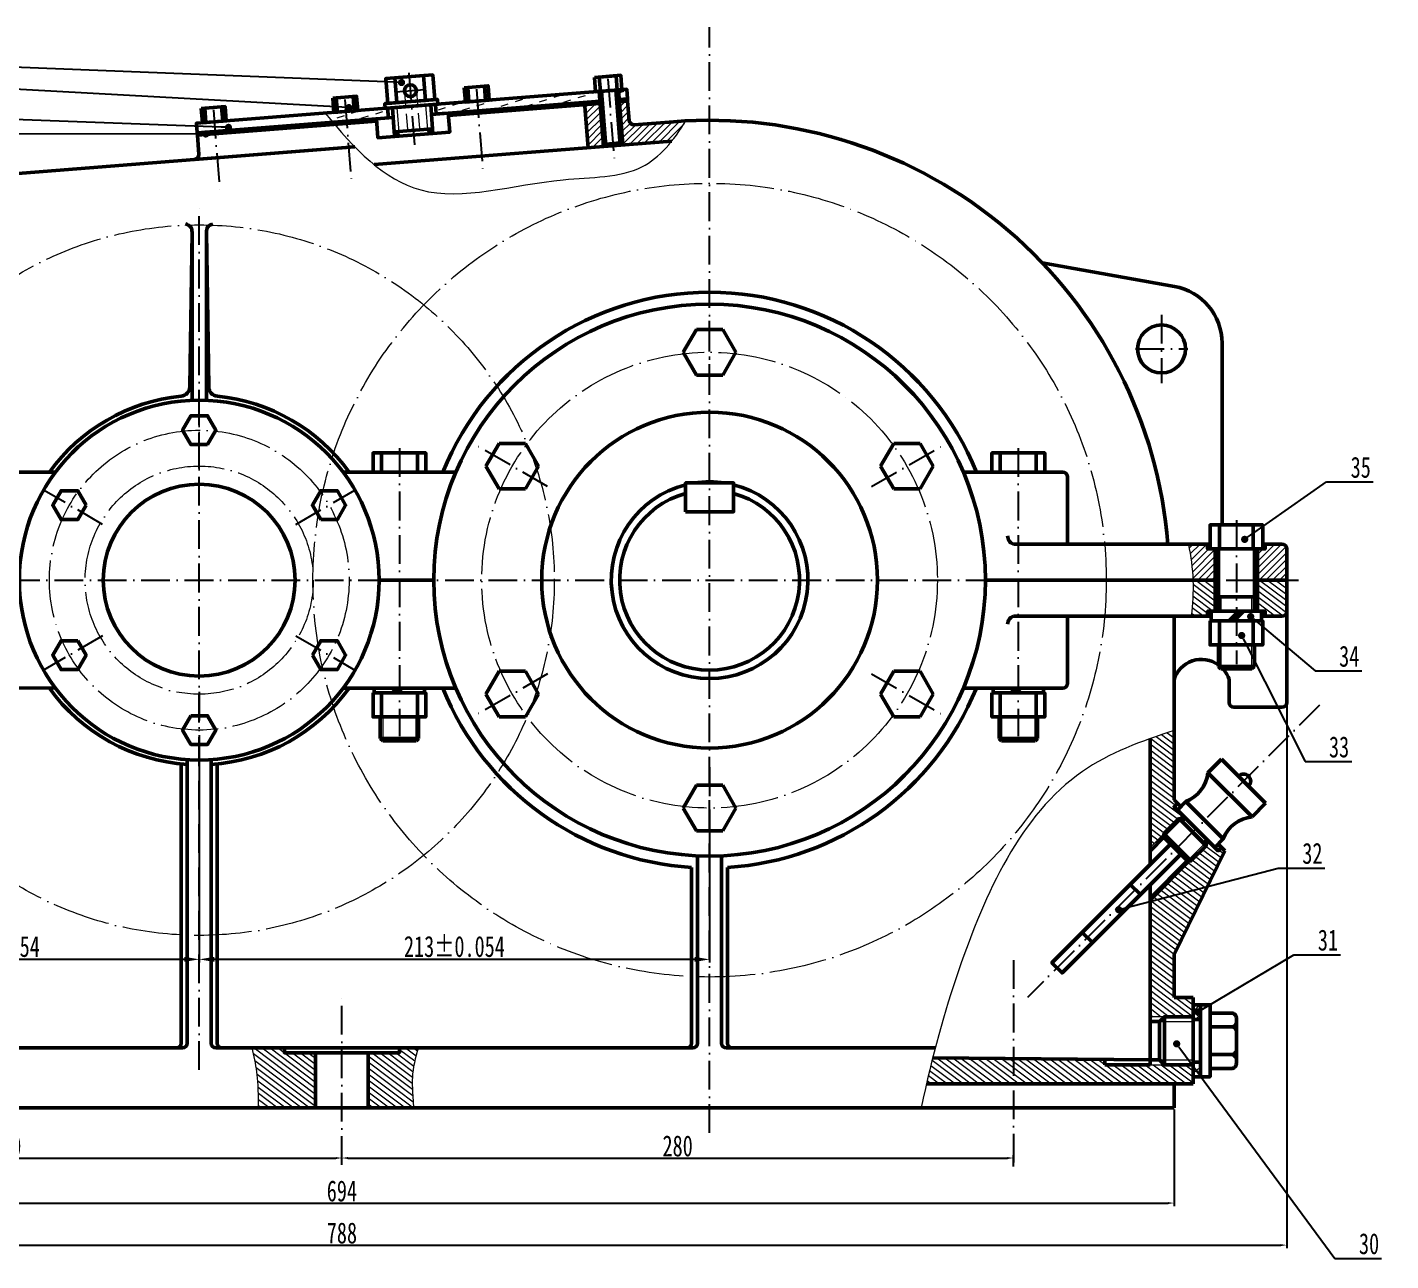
# Model space of a CAD drawing. Header units: millimetres. Extents: x -421 to 1277, y -203 to 960.
# Drawn here: x -72 to 497, y 446 to 960 of the extents above; entities that cross this region are included whole.
import ezdxf
from ezdxf import colors
from ezdxf.entities.mleader import LeaderData, LeaderLine
from ezdxf.math import Vec2, Vec3

# ---------------------------------------------------------------- set-up
doc = ezdxf.new("R2010")
doc.units = ezdxf.units.MM
for name, pattern in [('ACAD_ISO04W100', [30, 24, -3, 0, -3]), ('ACAD_ISO10W100', [18, 12, -3, 0, -3]), ('DASHED2', [9.525, 6.35, -3.175])]:
    doc.linetypes.add(name, pattern=pattern)
doc.layers.add('center line', color=7, linetype='ACAD_ISO10W100')
for name, color, linetype, lineweight in [('div line', 7, 'ACAD_ISO04W100', 18), ('label', 7, 'Continuous', 18), ('normal', 7, 'Continuous', 18), ('outline', 7, 'Continuous', 50)]:
    doc.layers.add(name, color=color, linetype=linetype, lineweight=lineweight)
doc.layers.add('show hint', color=7, linetype='DASHED2', lineweight=18, plot=False)
doc.styles.get("Standard").update_dxf_attribs({"font": '', "width": 0.707})
doc.styles.get('Standard').set_extended_font_data('SimSun')
doc.dimstyles.new('ISO-25', dxfattribs={"dimtxt": 2.5, "dimasz": 2.5, "dimexe": 1.25, "dimexo": 0.625, "dimtad": 1, "dimtxsty": 'Standard', "dimcen": 2.5, "dimadec": 0, "dimazin": 0, "dimtfac": 1, "dimtmove": 0, "dimatfit": 3, "dimfxl": 1, "dimarcsym": 0})

# ---------------------------------------------------------------- blocks, each defined once
blk = doc.blocks.new('*U1')
at = {"layer": 'center line'}
blk.add_line((4.59, 5.38), (7.34, -29.51), dxfattribs=at)
blk = doc.blocks.new('*U2')
at = {"layer": 'center line', "color": 0, "linetype": 'ByBlock', "lineweight": -2, "transparency": 16777216}
for p in [(-54.83, -4.33), (0, 0), (-109.66, -8.65), (-164.49, -12.98)]:
    blk.add_blockref('*U1', p, dxfattribs=at)
blk = doc.blocks.new('_Dot')
at = {"color": 0, "linetype": 'ByBlock', "lineweight": -2}
blk.add_line((-0.5, 0), (-1, 0), dxfattribs=at)
at = {"color": 0, "linetype": 'ByBlock', "const_width": 0.5}
blk.add_lwpolyline([(-0.25, 0, 1), (0.25, 0, 1)], format="xyb", close=True, dxfattribs=at)
blk = doc.blocks.new('*D29')
at = {"layer": 'Defpoints', "color": 0, "transparency": 16777216}
for p in [(59.5, 489.12), (-220.5, 485), (59.5, 486.26)]:
    blk.add_point(p, dxfattribs=at)
at = {"layer": 'label', "color": 0, "lineweight": -2, "transparency": 16777216}
for p, q in [((-220.5, 485.62), (-220.5, 490.37)), ((-218, 489.12), (57, 489.12)), ((59.5, 486.89), (59.5, 490.37))]:
    blk.add_line(p, q, dxfattribs=at)
at = {"layer": 'label', "color": 0, "transparency": 16777216}
for points in [[(-218, 489.54), (-218, 488.7), (-220.5, 489.12)], [(57, 489.54), (57, 488.7), (59.5, 489.12)]]:
    blk.add_solid(points, dxfattribs=at)
at = {"layer": 'label', "color": 0, "transparency": 16777216, "insert": (-80.5, 494.12), "char_height": 8.75, "attachment_point": 5}
blk.add_mtext('280', dxfattribs=at)
blk = doc.blocks.new('*D30')
at = {"layer": 'Defpoints', "color": 0, "transparency": 16777216}
for p in [(339.5, 489.12), (59.5, 486.26), (339.5, 485)]:
    blk.add_point(p, dxfattribs=at)
at = {"layer": 'label', "color": 0, "lineweight": -2, "transparency": 16777216}
for p, q in [((59.5, 486.89), (59.5, 490.37)), ((62, 489.12), (337, 489.12)), ((339.5, 485.62), (339.5, 490.37))]:
    blk.add_line(p, q, dxfattribs=at)
at = {"layer": 'label', "color": 0, "transparency": 16777216}
for points in [[(62, 489.54), (62, 488.7), (59.5, 489.12)], [(337, 489.54), (337, 488.7), (339.5, 489.12)]]:
    blk.add_solid(points, dxfattribs=at)
at = {"layer": 'label', "color": 0, "transparency": 16777216, "insert": (199.5, 494.12), "char_height": 8.75, "attachment_point": 5}
blk.add_mtext('280', dxfattribs=at)
blk = doc.blocks.new('*D31')
at = {"layer": 'Defpoints', "color": 0, "transparency": 16777216}
for p in [(-287.5, 510), (406.5, 510), (406.5, 470.35)]:
    blk.add_point(p, dxfattribs=at)
at = {"layer": 'label', "color": 0, "lineweight": -2, "transparency": 16777216}
for p, q in [((-287.5, 509.38), (-287.5, 469.1)), ((406.5, 509.38), (406.5, 469.1)), ((-285, 470.35), (404, 470.35))]:
    blk.add_line(p, q, dxfattribs=at)
at = {"layer": 'label', "color": 0, "transparency": 16777216}
for points in [[(-285, 470.77), (-285, 469.94), (-287.5, 470.35)], [(404, 470.77), (404, 469.94), (406.5, 470.35)]]:
    blk.add_solid(points, dxfattribs=at)
at = {"layer": 'label', "color": 0, "transparency": 16777216, "insert": (59.5, 475.35), "char_height": 8.75, "attachment_point": 5}
blk.add_mtext('694', dxfattribs=at)
blk = doc.blocks.new('*D32')
at = {"layer": 'Defpoints', "color": 0, "transparency": 16777216}
for p in [(-334.5, 679), (453.5, 679), (453.5, 452.82)]:
    blk.add_point(p, dxfattribs=at)
at = {"layer": 'label', "color": 0, "lineweight": -2, "transparency": 16777216}
for p, q in [((-334.5, 678.38), (-334.5, 451.57)), ((453.5, 678.38), (453.5, 451.57)), ((-332, 452.82), (451, 452.82))]:
    blk.add_line(p, q, dxfattribs=at)
at = {"layer": 'label', "color": 0, "transparency": 16777216}
for points in [[(-332, 453.24), (-332, 452.4), (-334.5, 452.82)], [(451, 453.24), (451, 452.4), (453.5, 452.82)]]:
    blk.add_solid(points, dxfattribs=at)
at = {"layer": 'label', "color": 0, "transparency": 16777216, "insert": (59.5, 457.82), "char_height": 8.75, "attachment_point": 5}
blk.add_mtext('788', dxfattribs=at)
blk = doc.blocks.new('*U37')
at = {"layer": 'center line'}
blk.add_line((0, 14.25), (0, -14.25), dxfattribs=at)
blk.add_line((0, 14.25), (0, -14.25), dxfattribs=at)
blk.add_line((0, 14.25), (0, -14.25), dxfattribs=at)
blk.add_line((0, 14.25), (0, -14.25), dxfattribs=at)
blk.add_line((0, 14.25), (0, -14.25), dxfattribs=at)
blk.add_line((0, 14.25), (0, -14.25), dxfattribs=at)
at = {"layer": 'outline'}
for p, q in [((-6.93, -1.75), (-3.46, -7.75)), ((3.46, -7.75), (6.93, -1.75)), ((3.46, -7.75), (6.93, -1.75)), ((-3.46, -7.75), (3.46, -7.75)), ((-3.46, -7.75), (3.46, -7.75))]:
    blk.add_line(p, q, dxfattribs=at)
blk.add_lwpolyline([(-3.46, 4.25), (-6.93, -1.75), (-3.46, -7.75), (3.46, -7.75), (6.93, -1.75), (3.46, 4.25)], close=True, dxfattribs=at)
blk.add_lwpolyline([(-3.46, 4.25), (-6.93, -1.75), (-3.46, -7.75), (3.46, -7.75), (6.93, -1.75), (3.46, 4.25)], close=True, dxfattribs=at)
blk.add_lwpolyline([(-3.46, 4.25), (-6.93, -1.75), (-3.46, -7.75), (3.46, -7.75), (6.93, -1.75), (3.46, 4.25)], close=True, dxfattribs=at)
blk.add_lwpolyline([(-3.46, 4.25), (-6.93, -1.75), (-3.46, -7.75), (3.46, -7.75), (6.93, -1.75), (3.46, 4.25)], close=True, dxfattribs=at)
blk.add_lwpolyline([(-3.46, 4.25), (-6.93, -1.75), (-3.46, -7.75), (3.46, -7.75), (6.93, -1.75), (3.46, 4.25)], close=True, dxfattribs=at)
blk.add_lwpolyline([(-3.46, 4.25), (-6.93, -1.75), (-3.46, -7.75), (3.46, -7.75), (6.93, -1.75), (3.46, 4.25)], close=True, dxfattribs=at)
blk = doc.blocks.new('*U38')
at = {"layer": 'outline', "color": 0, "linetype": 'ByBlock', "lineweight": -2, "transparency": 16777216}
for p, rotation in [((0, 790.75), 180), ((-52.61, 760.37), 240), ((52.61, 760.37), 120), ((-52.61, 699.62), 299.9999999999999), ((52.61, 699.62), 59.99999999999999)]:
    blk.add_blockref('*U37', p, dxfattribs=dict(at, rotation=rotation))
blk.add_blockref('*U37', (0, 669.25), dxfattribs=at)
blk = doc.blocks.new('*D40')
at = {"layer": 'Defpoints', "color": 0, "transparency": 16777216}
for p in [(-175, 662.5), (0, 655), (0, 571.94)]:
    blk.add_point(p, dxfattribs=at)
at = {"layer": 'label', "color": 0, "lineweight": -2, "transparency": 16777216}
for p, q in [((-175, 661.88), (-175, 570.69)), ((0, 654.37), (0, 570.69)), ((-168.75, 571.94), (-6.25, 571.94))]:
    blk.add_line(p, q, dxfattribs=at)
at = {"layer": 'label', "color": 0, "transparency": 16777216}
for points in [[(-168.75, 572.99), (-168.75, 570.9), (-175, 571.94)], [(-6.25, 572.99), (-6.25, 570.9), (0, 571.94)]]:
    blk.add_solid(points, dxfattribs=at)
at = {"layer": 'label', "color": 0, "transparency": 16777216, "insert": (-87.5, 577.26), "char_height": 8.75, "attachment_point": 5}
blk.add_mtext('175±0.054', dxfattribs=at)
blk = doc.blocks.new('*D41')
at = {"layer": 'Defpoints', "color": 0, "transparency": 16777216}
for p in [(0, 635), (212.82, 635), (0, 571.92)]:
    blk.add_point(p, dxfattribs=at)
at = {"layer": 'label', "color": 0, "lineweight": -2, "transparency": 16777216}
for p, q in [((0, 634.38), (0, 570.67)), ((212.82, 634.38), (212.82, 570.67)), ((206.57, 571.92), (6.25, 571.92))]:
    blk.add_line(p, q, dxfattribs=at)
at = {"layer": 'label', "color": 0, "transparency": 16777216}
for points in [[(6.25, 572.97), (6.25, 570.88), (0, 571.92)], [(206.57, 572.97), (206.57, 570.88), (212.82, 571.92)]]:
    blk.add_solid(points, dxfattribs=at)
at = {"layer": 'label', "color": 0, "transparency": 16777216, "insert": (106.41, 577.24), "char_height": 8.75, "attachment_point": 5}
blk.add_mtext('213±0.054', dxfattribs=at)

msp = doc.modelspace()

# ---------------------------------------------------------------- hatches: boundary and pattern name
at = {"layer": 'label', "transparency": 33554687}
h = msp.add_hatch(dxfattribs=at)
h.set_pattern_fill('ANSI31', color=256, scale=0.63, angle=98)
h.set_pattern_definition([(143, (212.8208, 730), (-1.2037805, -1.597471), [])])
edge = h.paths.add_edge_path()
edge.add_spline(control_points=[(-299.563, 715), (-299.013, 717.887), (-298.286, 723.048), (-300.707, 727.866), (-301.584, 730)], knot_values=[1.5017354, 1.5017354, 1.5017354, 1.5017354, 10.0663169, 16.8956724, 16.8956724, 16.8956724, 16.8956724], degree=3, periodic=0)
edge.add_line((-301.584, 730), (-316.5, 730))
edge.add_line((-316.5, 730), (-334.5, 730))
edge.add_line((-334.5, 730), (-334.5, 717))
edge.add_arc((-332.5, 717), 2, 180, 270)
edge.add_line((-332.5, 715), (-316.2, 715))
edge.add_line((-316.2, 715), (-299.563, 715))
edge = h.paths.add_edge_path()
edge.add_line((-288.65, 730), (-293.054, 730))
edge.add_spline(control_points=[(-293.054, 730), (-293.357, 727.262), (-294.289, 722.754), (-294.904, 719.038), (-291.954, 715)], knot_values=[21.2854851, 21.2854851, 21.2854851, 21.2854851, 30.2868373, 36.71894, 36.71894, 36.71894, 36.71894], degree=3, periodic=0)
edge.add_line((-291.954, 715), (-288.35, 715))
edge.add_line((-288.35, 715), (-288.65, 730))
edge = h.paths.add_edge_path()
edge.add_spline(control_points=[(-268.499, 715), (-269.009, 717.182), (-269.389, 722.253), (-266.873, 727.158), (-265.471, 730)], knot_values=[37.283259, 37.283259, 37.283259, 37.283259, 44.1561917, 53.3995845, 53.3995845, 53.3995845, 53.3995845], degree=3, periodic=0)
edge.add_line((-265.471, 730), (-282.65, 730))
edge.add_line((-282.65, 730), (-282.95, 715))
edge.add_line((-282.95, 715), (-268.499, 715))
edge = h.paths.add_edge_path()
edge.add_spline(control_points=[(-255.532, 707.407), (-256.217, 707.724), (-259.226, 709.05), (-262.314, 710.118), (-268.499, 710.885)], knot_values=[38.0831398, 38.0831398, 38.0831398, 38.0831398, 40.3283498, 47.8835478, 47.8835478, 47.8835478, 47.8835478], degree=3, periodic=0)
edge.add_line((-268.499, 710.885), (-268.499, 687))
edge.add_arc((-266.499, 687), 2, 180, 270)
edge.add_line((-266.499, 685), (-261.732, 685))
edge.add_line((-261.732, 685), (-261.732, 687))
edge.add_line((-261.732, 687), (-255.532, 687))
edge.add_line((-255.532, 687), (-255.532, 707.407))
edge = h.paths.add_edge_path()
edge.add_spline(control_points=[(-228.829, 685), (-231.264, 688.715), (-234.503, 692.332), (-238.024, 695.57)], knot_values=[4.5652337, 4.5652337, 4.5652337, 4.5652337, 17.7656214, 17.7656214, 17.7656214, 17.7656214], degree=3, periodic=0)
edge.add_line((-238.024, 695.57), (-238.024, 687))
edge.add_line((-238.024, 687), (-236.232, 687))
edge.add_line((-236.232, 687), (-231.732, 687))
edge.add_line((-231.732, 687), (-231.732, 685))
edge.add_line((-231.732, 685), (-228.829, 685))
edge = h.paths.add_edge_path()
edge.add_line((48.5, 533), (35.5, 533))
edge.add_line((35.5, 533), (35.5, 535))
edge.add_line((35.5, 535), (22.071, 535))
edge.add_spline(control_points=[(22.071, 535), (22.875, 531.688), (24.243, 525.076), (24.703, 518.357), (24.785, 510)], knot_values=[18.7974627, 18.7974627, 18.7974627, 18.7974627, 29.0107844, 39.1010615, 39.1010615, 39.1010615, 39.1010615], degree=3, periodic=0)
edge.add_line((24.785, 510), (48.5, 510))
edge.add_line((48.5, 510), (48.5, 533))
edge = h.paths.add_edge_path()
edge.add_spline(control_points=[(89.3, 510), (88.934, 517.572), (88.483, 524.311), (90.036, 530.924), (91.415, 535)], knot_values=[15.0266116, 15.0266116, 15.0266116, 15.0266116, 22.8958076, 35.7489865, 35.7489865, 35.7489865, 35.7489865], degree=3, periodic=0)
edge.add_line((91.415, 535), (83.5, 535))
edge.add_line((83.5, 535), (83.5, 533))
edge.add_line((83.5, 533), (70.5, 533))
edge.add_line((70.5, 533), (70.5, 510))
edge.add_line((70.5, 510), (89.3, 510))
h.paths.add_polyline_path([(414.042, 528), (402.501, 528), (396.501, 528), (377.674, 528), (377.696, 530.188), (339.5, 530.57), (339.5, 520.021), (414.501, 520.021), (414.501, 527.379)])
edge = h.paths.add_edge_path()
edge.add_line((339.5, 530.57), (305.841, 530.907))
edge.add_spline(control_points=[(305.841, 530.907), (304.956, 527.389), (304.091, 523.771), (303.238, 520.021)], knot_values=[186.0219552, 186.0219552, 186.0219552, 186.0219552, 195.7956964, 195.7956964, 195.7956964, 195.7956964], degree=3, periodic=0)
edge.add_line((303.238, 520.021), (339.5, 520.021))
edge.add_line((339.5, 520.021), (339.5, 530.57))
h.paths.add_polyline_path([(414.501, 556.021), (406.501, 556.021), (406.501, 574.004), (420.394, 602.278), (396.737, 596.098), (396.501, 595.861), (396.501, 548), (414.501, 548)])
h.paths.add_polyline_path([(427.714, 617.175), (426.3, 618.589), (424.885, 617.175), (421.35, 620.71), (396.737, 596.098), (420.394, 602.278)])
edge = h.paths.add_edge_path()
edge.add_spline(control_points=[(406.501, 667.286), (403.135, 666.206), (399.793, 665.093), (396.501, 663.914)], knot_values=[10.1543824, 10.1543824, 10.1543824, 10.1543824, 20.4906689, 20.4906689, 20.4906689, 20.4906689], degree=3, periodic=0)
edge.add_line((396.501, 663.914), (396.501, 618.489))
edge.add_line((396.501, 618.489), (410.036, 632.024))
edge.add_line((410.036, 632.024), (407.915, 634.145))
edge.add_line((407.915, 634.145), (406.501, 635.56))
edge.add_line((406.501, 635.56), (407.915, 636.974))
edge.add_line((407.915, 636.974), (406.501, 638.388))
edge.add_line((406.501, 638.388), (406.501, 667.286))
h.paths.add_polyline_path([(453.501, 730), (441.301, 730), (441.301, 717), (443.001, 717), (444.501, 717), (444.501, 715), (451.501, 715, 0.4142136), (453.501, 717)])
edge = h.paths.add_edge_path()
edge.add_line((423.701, 730), (414.4, 730))
edge.add_spline(control_points=[(414.4, 730), (414.402, 729.952), (414.593, 724.968), (414.245, 719.964), (413.693, 715)], knot_values=[24.341988, 24.341988, 24.341988, 24.341988, 24.4864048, 39.4088458, 39.4088458, 39.4088458, 39.4088458], degree=3, periodic=0)
edge.add_line((413.693, 715), (420.501, 715))
edge.add_line((420.501, 715), (420.501, 717))
edge.add_line((420.501, 717), (423.701, 717))
edge.add_line((423.701, 717), (423.701, 730))
at = {"layer": 'normal', "transparency": 33554687}
h = msp.add_hatch(dxfattribs=at)
h.set_pattern_fill('DASH', color=256, angle=283)
h.set_pattern_definition([(17.5116, (11.2814, 921.42), (2.072504, 3.98321), [3.175, -3.175])])
edge = h.paths.add_edge_path()
edge.add_line((56.142, 924.96), (52.57, 924.678))
edge.add_spline(control_points=[(52.57, 924.678), (53.595, 923.407), (54.623, 922.149), (55.656, 920.909)], knot_values=[13.3621702, 13.3621702, 13.3621702, 13.3621702, 17.8236555, 17.8236555, 17.8236555, 17.8236555], degree=3, periodic=0)
edge.add_line((55.656, 920.909), (61.441, 921.365))
edge.add_line((61.441, 921.365), (61.126, 925.353))
edge.add_line((61.126, 925.353), (56.142, 924.96))
h.paths.add_polyline_path([(115.956, 929.679), (116.271, 925.692), (167.611, 929.743), (167.296, 933.73)])
h.paths.add_polyline_path([(174.275, 934.281), (174.589, 930.293), (178.577, 930.608), (178.262, 934.596)])
h.paths.add_polyline_path([(78.887, 922.742), (78.572, 926.729), (61.126, 925.353), (61.441, 921.365)])
h.paths.add_polyline_path([(96.516, 928.145), (96.831, 924.158), (116.271, 925.692), (115.956, 929.679)])
h = msp.add_hatch(dxfattribs=at)
h.set_pattern_fill('ANSI37', color=256, angle=88)
h.set_pattern_definition([(133, (172.9598, -0.5), (-2.322048, -2.165345), []), (223, (172.9598, -0.5), (2.165345, -2.322048), [])])
h.paths.add_polyline_path([(417.501, 529.1), (414.501, 529.1), (414.501, 523), (417.501, 523)])
h.paths.add_polyline_path([(417.501, 553), (414.501, 553), (414.501, 546.9), (417.501, 546.9)])

# ---------------------------------------------------------------- linework, layer by layer
at = {"layer": 'center line'}
for p, q in [((212.821, 499.555), (212.821, 960.445)), ((87.439, 941.482), (89.957, 909.572)), ((81.926, 933.514), (94.134, 934.478)), ((0, 525.812), (0, 887.172)), ((212.821, 808), (212.821, 842)), ((401.292, 840.638), (401.292, 812.066)), ((390.391, 826.352), (412.194, 826.352)), ((83.495, 785), (83.495, 665)), ((145.271, 769), (115.826, 786)), ((280.371, 769), (309.816, 786)), ((341.562, 785), (341.562, 665)), ((432.501, 755), (432.501, 695)), ((-350, 730), (460.26, 730)), ((145.271, 691), (115.826, 674)), ((280.371, 691), (309.816, 674)), ((467.211, 677.886), (345.356, 556.031)), ((212.821, 652), (212.821, 618)), ((339.5, 571.61), (339.5, 485)), ((59.5, 486.261), (59.5, 556.19))]:
    msp.add_line(p, q, dxfattribs=at)
at = {"layer": 'div line'}
for centre, radius in [((212.821, 730), 165.425), ((0, 730), 148.075), ((212.821, 730), 95), ((0, 730), 62.5), ((0, 730), 47.565)]:
    msp.add_circle(centre, radius, dxfattribs=at)
at = {"layer": 'normal'}
for p, q in [((83.504, 915.081), (82.56, 927.044)), ((95.467, 916.025), (94.523, 927.988)), ((396.501, 617.074), (410.743, 631.317)), ((408.622, 630.61), (410.036, 632.024)), ((402.258, 624.246), (396.501, 618.489)), ((396.501, 597.276), (420.643, 621.418)), ((419.936, 619.296), (421.35, 620.71)), ((413.572, 612.932), (396.501, 595.861)), ((414.501, 548), (396.501, 548)), ((400.501, 546), (414.501, 546)), ((400.501, 530), (414.501, 530)), ((396.501, 528), (414.501, 528))]:
    msp.add_line(p, q, dxfattribs=at)
at = {"layer": 'normal', "transparency": 33554687}
for p, q in [((160.812, 926.924), (162.201, 928.313)), ((161.019, 924.302), (165.272, 928.555)), ((161.226, 921.68), (167.269, 927.723)), ((175.327, 927.296), (177.556, 929.524)), ((175.534, 924.674), (178.788, 927.928)), ((161.432, 919.058), (167.476, 925.101)), ((161.639, 916.436), (167.683, 922.479)), ((175.741, 922.052), (178.995, 925.306)), ((175.948, 919.43), (179.202, 922.684)), ((191.736, 912.587), (200.427, 921.279)), ((161.846, 913.814), (167.89, 919.858)), ((162.053, 911.192), (168.096, 917.236)), ((176.155, 916.808), (179.797, 920.45)), ((176.362, 914.186), (182.021, 919.846)), ((176.569, 911.564), (185.093, 920.088)), ((179.451, 911.618), (188.164, 920.33)), ((182.522, 911.86), (191.235, 920.573)), ((185.594, 912.103), (194.306, 920.815)), ((188.665, 912.345), (197.377, 921.057)), ((194.807, 912.83), (202.203, 920.226)), ((164.096, 910.406), (168.303, 914.614)), ((167.167, 910.649), (168.51, 911.992)), ((412.833, 743.313), (414.52, 745)), ((413.245, 740.896), (417.349, 745)), ((413.616, 738.438), (420.178, 745)), ((441.301, 737.835), (448.466, 745)), ((441.301, 735.006), (451.294, 745)), ((444.501, 743.864), (445.637, 745)), ((413.935, 735.929), (421.007, 743)), ((414.191, 733.356), (423.701, 742.865)), ((414.369, 730.705), (423.701, 740.037)), ((441.301, 732.178), (453.192, 744.068)), ((441.301, 740.664), (443.637, 743)), ((441.952, 730), (453.501, 741.549)), ((416.493, 730), (423.701, 737.208)), ((419.322, 730), (423.701, 734.379)), ((444.781, 730), (453.501, 738.72)), ((447.61, 730), (453.501, 735.891)), ((422.151, 730), (423.701, 731.55)), ((450.438, 730), (453.501, 733.062)), ((453.267, 730), (453.501, 730.234))]:
    msp.add_line(p, q, dxfattribs=at)
at = {"layer": 'normal'}
msp.add_lwpolyline([(168.293, 933.809), (173.278, 934.203), (175.087, 911.274), (170.103, 910.88)], close=True, dxfattribs=at)
for points in [[(439.001, 717), (439.001, 723), (426.001, 723), (426.001, 717)], [(426.001, 703), (426.001, 693), (439.001, 693), (439.001, 703)], [(76.495, 673), (76.495, 663), (90.495, 663), (90.495, 673)], [(334.562, 673), (334.562, 663), (348.562, 663), (348.562, 673)]]:
    msp.add_lwpolyline(points, dxfattribs=at)
for points, knots in [([(52.57, 924.678), (64.562, 909.796), (91.411, 881.842), (142.315, 898.766), (185.157, 897.303), (197.807, 913.246), (202.97, 921.427)], [13.3621702, 13.3621702, 13.3621702, 13.3621702, 65.5978376, 125.1753238, 158.4317707, 185.6931017, 185.6931017, 185.6931017, 185.6931017]), ([(412.523, 745), (413.474, 739.964), (414.942, 730.004), (414.245, 719.964), (413.693, 715)], [9.179847, 9.179847, 9.179847, 9.179847, 24.4864048, 39.4088458, 39.4088458, 39.4088458, 39.4088458]), ([(406.501, 667.286), (392.785, 662.886), (348.692, 646.499), (319.428, 580.812), (305.707, 532.317), (301.058, 510)], [10.1543824, 10.1543824, 10.1543824, 10.1543824, 52.2694823, 149.6942313, 204.2298231, 204.2298231, 204.2298231, 204.2298231]), ([(24.785, 510), (24.703, 518.357), (24.243, 525.076), (22.875, 531.688), (22.071, 535)], [18.7974627, 18.7974627, 18.7974627, 18.7974627, 28.8877398, 39.1010615, 39.1010615, 39.1010615, 39.1010615]), ([(91.415, 535), (90.036, 530.924), (88.483, 524.311), (88.934, 517.572), (89.3, 510)], [15.0266116, 15.0266116, 15.0266116, 15.0266116, 27.8797905, 35.7489865, 35.7489865, 35.7489865, 35.7489865])]:
    msp.add_open_spline(points, degree=3, knots=knots, dxfattribs=at)
at = {"layer": 'outline'}
for p, q in [((168.607, 910.762), (166.798, 933.691)), ((167.795, 933.77), (169.604, 910.841)), ((175.585, 911.313), (173.776, 934.242)), ((174.773, 934.32), (176.582, 911.392)), ((98.51, 928.303), (98.825, 924.315)), ((162.127, 910.251), (160.633, 929.192)), ((78.572, 926.729), (78.887, 922.742)), ((81.353, 916.918), (97.303, 918.176)), ((83.504, 915.081), (81.353, 916.918)), ((81.353, 916.918), (81.51, 914.924)), ((95.467, 916.025), (97.303, 918.176)), ((97.303, 918.176), (97.46, 916.183)), ((-133.018, 894.987), (64.582, 910.579)), ((197.059, 913.007), (72.909, 903.211)), ((169.53, 911.779), (175.511, 912.251)), ((170.103, 910.88), (169.53, 911.779)), ((175.511, 912.251), (175.087, 911.274)), ((-3, 875), (-3.955, 810.549)), ((3.955, 810.549), (3, 875)), ((351.538, 862.282), (406.711, 852.453)), ((207.336, 834.5), (201.851, 825)), ((218.306, 834.5), (207.336, 834.5)), ((223.79, 825), (218.306, 834.5)), ((201.851, 825), (207.336, 815.5)), ((218.306, 815.5), (223.79, 825)), ((426.502, 828.825), (426.502, 752.976)), ((207.336, 815.5), (218.306, 815.5)), ((125.064, 787), (119.579, 777.5)), ((136.033, 787), (125.064, 787)), ((141.518, 777.5), (136.033, 787)), ((289.608, 787), (284.124, 777.5)), ((300.578, 787), (289.608, 787)), ((306.063, 777.5), (300.578, 787)), ((119.579, 777.5), (125.064, 768)), ((136.033, 768), (141.518, 777.5)), ((284.124, 777.5), (289.608, 768)), ((300.578, 768), (306.063, 777.5)), ((360.061, 775), (318.651, 775)), ((125.064, 768), (136.033, 768)), ((289.608, 768), (300.578, 768)), ((362.061, 745), (362.061, 773)), ((97.821, 730), (75, 730)), ((414.4, 730), (327.821, 730)), ((414.4, 730), (424.001, 730)), ((441.001, 730), (453.501, 730)), ((425.001, 723), (440.001, 723)), ((433.501, 717), (429.501, 713)), ((435.501, 717), (431.501, 713)), ((453.501, 717), (453.501, 679)), ((362.061, 687), (362.061, 715)), ((406.501, 638.388), (406.501, 715)), ((426.001, 693), (425.001, 694)), ((425.001, 694), (440.001, 694)), ((439.001, 693), (440.001, 694)), ((125.064, 692), (119.579, 682.5)), ((136.033, 692), (125.064, 692)), ((141.518, 682.5), (136.033, 692)), ((289.608, 692), (284.124, 682.5)), ((300.578, 692), (289.608, 692)), ((306.063, 682.5), (300.578, 692)), ((429.501, 679), (429.501, 688.428)), ((82.495, 685), (80.495, 683)), ((84.495, 685), (82.495, 683)), ((119.579, 682.5), (125.064, 673)), ((136.033, 673), (141.518, 682.5)), ((284.124, 682.5), (289.608, 673)), ((300.578, 673), (306.063, 682.5)), ((318.651, 685), (360.061, 685)), ((340.562, 685), (338.562, 683)), ((342.562, 685), (340.562, 683)), ((451.501, 677), (431.501, 677)), ((-3.464, 673.5), (-6.928, 667.5)), ((6.928, 667.5), (3.464, 673.5)), ((125.064, 673), (136.033, 673)), ((289.608, 673), (300.578, 673)), ((76.495, 663), (75.495, 664)), ((75.495, 664), (91.495, 664)), ((90.495, 663), (91.495, 664)), ((334.562, 663), (333.562, 664)), ((333.562, 664), (349.562, 664)), ((348.562, 663), (349.562, 664)), ((396.501, 611.418), (396.501, 663.914)), ((426.3, 655.359), (420.643, 649.702)), ((444.684, 636.974), (426.3, 655.359)), ((420.643, 649.702), (439.028, 631.317)), ((207.336, 644.5), (201.851, 635)), ((218.306, 644.5), (207.336, 644.5)), ((223.79, 635), (218.306, 644.5)), ((406.501, 638.388), (409.329, 635.56)), ((439.028, 631.317), (444.684, 636.974)), ((201.851, 635), (207.336, 625.5)), ((218.306, 625.5), (223.79, 635)), ((406.501, 635.56), (406.501, 635.56)), ((410.743, 631.317), (409.329, 629.903)), ((207.336, 625.5), (218.306, 625.5)), ((402.258, 622.832), (396.501, 617.074)), ((402.258, 622.832), (402.258, 624.246)), ((402.258, 622.832), (412.158, 612.932)), ((420.643, 621.418), (419.229, 620.003)), ((424.885, 620.003), (427.714, 617.175)), ((427.714, 617.175), (406.501, 574.004)), ((412.158, 612.932), (396.501, 597.276)), ((412.158, 612.932), (413.572, 612.932)), ((396.501, 528), (396.501, 602.932)), ((406.501, 556.021), (406.501, 574.004)), ((414.501, 556.021), (406.501, 556.021)), ((414.501, 520.021), (414.501, 556.021)), ((417.501, 553), (414.501, 553)), ((400.501, 546), (396.501, 546)), ((400.501, 546), (402.501, 548)), ((400.501, 546), (400.501, 530)), ((-168, 535), (-7, 535)), ((7, 535), (205.821, 535)), ((219.821, 535), (306.89, 535)), ((305.841, 530.907), (396.501, 530)), ((377.674, 528), (377.696, 530.188)), ((396.501, 530), (400.501, 530)), ((400.501, 530), (402.501, 528)), ((396.501, 528), (377.674, 528)), ((303.238, 520.021), (414.501, 520.021)), ((406.501, 510), (406.501, 520.021)), ((417.501, 523), (414.501, 523)), ((-287.5, 510), (406.501, 510))]:
    msp.add_line(p, q, dxfattribs=at)
at = {"layer": 'outline', "extrusion": (0, 0, -1)}
for p, q in [((388.258, 603.175), (392.501, 598.932)), ((368.258, 583.175), (372.501, 578.932))]:
    msp.add_line(p, q, dxfattribs=at)
at = {"layer": 'outline'}
for points in [[(78.614, 928.739), (98.197, 930.284), (97.383, 940.599), (77.8, 939.054)], [(82.402, 929.038), (94.365, 929.982), (93.551, 940.297), (81.589, 939.353)], [(164.831, 939.554), (175.797, 940.42), (176.269, 934.438), (165.303, 933.573)], [(166.824, 939.712), (173.803, 940.262), (174.275, 934.281), (167.296, 933.73)], [(110.5, 935.267), (120.469, 936.054), (120.941, 930.073), (110.971, 929.286)], [(111.995, 935.385), (118.973, 935.936), (119.445, 929.955), (112.467, 929.404)], [(0.84, 926.615), (10.809, 927.401), (11.281, 921.42), (1.312, 920.633)], [(2.336, 926.733), (9.314, 927.283), (9.786, 921.302), (2.808, 920.751)], [(55.67, 930.941), (65.639, 931.728), (66.111, 925.746), (56.142, 924.96)], [(57.165, 931.059), (64.144, 931.61), (64.616, 925.628), (57.637, 925.078)], [(77.575, 926.651), (99.507, 928.381), (99.35, 930.375), (77.418, 928.645)], [(202.821, 758.5), (222.821, 758.5), (222.821, 770.5), (202.821, 770.5)], [(421.501, 743), (443.501, 743), (443.501, 753), (421.501, 753)], [(425.501, 743), (439.501, 743), (439.501, 753), (425.501, 753)], [(422.001, 717), (443.001, 717), (443.001, 713), (422.001, 713)], [(407.915, 634.145), (423.471, 618.589), (427.007, 622.125), (411.45, 637.681)], [(408.622, 630.61), (419.936, 619.296), (413.572, 612.932), (402.258, 624.246)], [(411.097, 630.963), (420.289, 621.771), (418.875, 620.357), (409.683, 629.549)], [(417.501, 523), (421.501, 523), (421.501, 553), (417.501, 553)], [(414.501, 528), (402.501, 528), (402.501, 548), (414.501, 548)], [(414.501, 529.1), (417.501, 529.1), (417.501, 546.9), (414.501, 546.9)], [(35.5, 535), (83.5, 535), (83.5, 533), (35.5, 533)], [(48.5, 533), (70.5, 533), (70.5, 510), (48.5, 510)]]:
    msp.add_lwpolyline(points, close=True, dxfattribs=at)
for points in [[(175.088, 930.333), (178.577, 930.608), (178.262, 934.596), (-1.18, 920.437), (-0.865, 916.449), (80.881, 922.899)], [(80.723, 924.893), (80.566, 926.887), (96.516, 928.145), (96.674, 926.152)], [(81.353, 916.918), (80.566, 926.887), (96.516, 928.145), (97.303, 918.176)], [(167.113, 929.703), (96.831, 924.158)], [(96.831, 924.158), (167.113, 929.703)], [(167.191, 928.706), (103.888, 923.711)], [(103.888, 923.711), (167.191, 928.706)], [(175.166, 929.336), (178.656, 929.611), (178.577, 930.608), (175.088, 930.333)], [(80.881, 922.899), (-0.865, 916.449), (-0.787, 915.452), (73.981, 921.352)], [(73.981, 921.352), (-0.787, 915.452), (-0.157, 907.477)], [(98.825, 924.315), (103.809, 924.708), (104.439, 916.733), (74.532, 914.373), (73.902, 922.349), (80.881, 922.899)], [(97.46, 916.183), (97.46, 916.183), (81.51, 914.924)], [(0, 905.483), (64.888, 910.603)], [(-3, 875), (-3, 804.94)], [(3, 804.94), (3, 875)], [(94.495, 775), (94.495, 783), (72.495, 783), (72.495, 775)], [(90.995, 775), (90.995, 783), (75.995, 783), (75.995, 775)], [(352.562, 775), (352.562, 783), (330.562, 783), (330.562, 775)], [(349.062, 775), (349.062, 783), (334.062, 783), (334.062, 775)], [(-60, 775), (-124.688, 775)], [(106.991, 775), (60, 775)], [(421.501, 745), (339.501, 745)], [(443.501, 745), (444.501, 745), (444.501, 743), (420.501, 743), (420.501, 745)], [(451.501, 745), (443.501, 745)], [(423.701, 717), (423.701, 743)], [(425.001, 717), (425.001, 743), (440.001, 743), (440.001, 717)], [(441.301, 743), (441.301, 717)], [(453.501, 730), (453.501, 743)], [(453.501, 730), (453.501, 730), (453.501, 717)], [(443.001, 715), (444.501, 715), (444.501, 717), (420.501, 717), (420.501, 715)], [(422.001, 715), (339.501, 715)], [(451.501, 715), (443.001, 715)], [(425.001, 694), (425.001, 703)], [(440.001, 703), (440.001, 694)], [(439.001, 693), (426.001, 693)], [(-124.631, 685.064), (-60, 685)], [(60, 685), (106.991, 685)], [(93.995, 685), (93.995, 683), (72.995, 683), (72.995, 685)], [(352.062, 685), (352.062, 683), (331.062, 683), (331.062, 685)], [(75.495, 664), (75.495, 673)], [(91.495, 673), (91.495, 664)], [(333.562, 673), (333.562, 664)], [(349.562, 673), (349.562, 664)], [(90.495, 663), (76.495, 663)], [(348.562, 663), (334.562, 663)], [(-5, 655.167), (-5, 537)], [(5, 537), (5, 655.167)], [(-7.5, 653.366), (-7.5, 537)], [(7.5, 537), (7.5, 653.366)], [(424.885, 620.003), (426.3, 618.589), (424.885, 617.175), (406.501, 635.56), (407.915, 636.974), (409.329, 635.56)], [(402.258, 624.246), (408.622, 630.61), (419.936, 619.296), (413.572, 612.932)], [(207.821, 615.109), (207.821, 537)], [(217.821, 537), (217.821, 615.109)], [(205.321, 610.235), (205.321, 537)], [(220.321, 537), (220.321, 610.235)], [(430.501, 532.225), (421.501, 532.225), (421.501, 543.775), (430.501, 543.775)], [(432.501, 543.775), (432.501, 532.225)], [(-7.5, 535), (-7, 535)], [(7, 535), (7.5, 535)], [(205.321, 535), (205.821, 535)], [(219.821, 535), (220.321, 535)]]:
    msp.add_lwpolyline(points, dxfattribs=at)
msp.add_lwpolyline([(197.743, 921.086), (181.436, 919.799, -0.4142136), (179.285, 921.636), (178.656, 929.611), (175.166, 929.336)], format="xyb", dxfattribs=at)
at = {"layer": 'outline', "extrusion": (0, 0, -1)}
for points in [[(-421.501, 713), (-443.501, 713), (-443.501, 703), (-421.501, 703)], [(-425.501, 713), (-439.501, 713), (-439.501, 703), (-425.501, 703)], [(-72.495, 683), (-94.495, 683), (-94.495, 673), (-72.495, 673)], [(-75.995, 683), (-90.995, 683), (-90.995, 673), (-75.995, 673)], [(-330.562, 683), (-352.562, 683), (-352.562, 673), (-330.562, 673)], [(-334.062, 683), (-349.062, 683), (-349.062, 673), (-334.062, 673)], [(-405.086, 620.003), (-409.329, 615.761), (-359.832, 566.263), (-355.589, 570.506)]]:
    msp.add_lwpolyline(points, close=True, dxfattribs=at)
at = {"layer": 'outline'}
msp.add_lwpolyline([(421.501, 526.455), (430.501, 526.455, 0.4142136), (432.501, 528.455), (432.501, 547.545, 0.4142136), (430.501, 549.545), (421.501, 549.545)], format="xyb", close=True, dxfattribs=at)
for centre, radius in [((88.052, 933.998), 2.5), ((212.821, 730), 115), ((401.292, 826.352), 10), ((0, 730), 75), ((212.821, 730), 70), ((0, 730), 40)]:
    msp.add_circle(centre, radius, dxfattribs=at)
for centre, radius, start, end in [((212.821, 730), 191.68, 4.48829, 94.5116), ((-2.151, 907.32), 2, 274.5116, 4.5116), ((212.821, 730), 120, 22.02431, 157.97569), ((402.502, 828.825), 24, 0, 79.89801), ((-7.954, 810.608), 4, 275.63566, 359.15124), ((7.954, 810.608), 4, 180.84876, 264.36434), ((0, 730), 77, 95.63566, 144.23829), ((0, 730), 77, 35.76171, 84.36434), ((360.061, 773), 2, 0, 90), ((212.821, 730), 41, 104.11698, 75.88302), ((212.821, 730), 41, 81.04278, 98.95722), ((212.821, 730), 37.5, 105.46601, 74.53399), ((451.501, 743), 2, 0, 90), ((451.501, 717), 2, 270, 0), ((417.942, 685.055), 11.928, 53.71984, 163.57413), ((418.001, 685), 12, 16.59784, 41.81031), ((0, 730), 77, 215.76171, 266.27688), ((0, 730), 77, 273.72312, 324.23829), ((212.821, 730), 120, 202.02431, 266.41668), ((212.821, 730), 120, 273.58332, 337.97569), ((360.061, 687), 2, 270, 0), ((431.501, 679), 2, 180, 270), ((451.501, 679), 2, 270, 0), ((406.171, 651.243), 14.554, 291.26998, 353.91931), ((435.492, 646.166), 3, 315, 135), ((440.569, 616.845), 14.554, 96.08069, 158.73002), ((430.501, 545.775), 2, 270, 0), ((430.501, 541.775), 2, 0, 90), ((-9.5, 537), 2, 270, 0), ((-7, 537), 2, 270, 0), ((7, 537), 2, 180, 270), ((9.5, 537), 2, 180, 270), ((203.321, 537), 2, 270, 0), ((205.821, 537), 2, 270, 0), ((219.821, 537), 2, 180, 270), ((222.321, 537), 2, 180, 270), ((430.501, 534.225), 2, 270, 0), ((430.501, 530.225), 2, 0, 90)]:
    msp.add_arc(centre, radius, start, end, dxfattribs=at)
for points in [[(-2.998, 875.086), (-3.507, 877.127), (-5.696, 878.472)], [(2.998, 875.086), (3.507, 877.127), (5.696, 878.472)], [(339.501, 745), (337.686, 746.359), (337.059, 748.402)], [(339.519, 715.008), (337.706, 713.647), (337.082, 711.603)]]:
    msp.add_spline(points, degree=3, dxfattribs=at)
at = {"layer": 'show hint'}
for p, q in [((85.56, 933.801), (87.015, 915.358)), ((90.544, 934.194), (91.999, 915.752))]:
    msp.add_line(p, q, dxfattribs=at)

# ---------------------------------------------------------------- block references
at = {"layer": 'center line'}
msp.add_blockref('*U2', (165.801, 933.612), dxfattribs=at)
at = {"layer": 'outline'}
msp.add_blockref('*U38', (0, 0), dxfattribs=at)

# ---------------------------------------------------------------- dimensions: what is measured, and where the dimension line sits
at = {"layer": 'label'}
for base, p1, p2, override, picture, middle in [((453.501, 452.819), (-334.5, 679), (453.501, 679), {"dimtxt": 8.75, "dimdsep": 46, "dimldrblk": 'Dot'}, '*D32', (59.5, 457.819)), ((0, 571.945), (-175, 662.5), (0, 655), {"dimtxt": 8.75, "dimasz": 6.25, "dimgap": 0.625, "dimdec": 0, "dimdsep": 46, "dimtol": 1, "dimlim": 0, "dimtp": 0.054, "dimtm": 0.054, "dimtdec": 3, "dimldrblk": 'Dot'}, '*D40', (-87.5, 577.261)), ((0, 571.924), (212.821, 635), (0, 635), {"dimtxt": 8.75, "dimasz": 6.25, "dimgap": 0.625, "dimdec": 0, "dimdsep": 46, "dimtol": 1, "dimlim": 0, "dimtp": 0.054, "dimtm": 0.054, "dimtdec": 3, "dimldrblk": 'Dot'}, '*D41', (106.41, 577.24)), ((406.501, 470.352), (-287.5, 510), (406.501, 510), {"dimtxt": 8.75, "dimdsep": 46, "dimldrblk": 'Dot'}, '*D31', (59.5, 475.352)), ((59.5, 489.121), (-220.5, 485), (59.5, 486.261), {"dimtxt": 8.75, "dimdsep": 46, "dimldrblk": 'Dot'}, '*D29', (-80.5, 494.121)), ((339.5, 489.121), (59.5, 486.261), (339.5, 485), {"dimtxt": 8.75, "dimdsep": 46, "dimldrblk": 'Dot'}, '*D30', (199.5, 494.121))]:
    dim = msp.add_linear_dim(base=base, p1=p1, p2=p2, dimstyle='ISO-25', override=override, dxfattribs=at)
    dim.commit()
    dim.dimension.update_dxf_attribs({"geometry": picture, "text_midpoint": middle})

# ---------------------------------------------------------------- leaders
ml = msp.add_multileader_mtext('Standard', dxfattribs=at)
ml.set_content('{\\W0.707;43}', color=256)
ml.set_leader_properties()
ml.set_arrow_properties(name='DOT')
ml.build(insert=Vec2(0, 0))
ml.multileader.update_dxf_attribs({"text_left_attachment_type": 6, "text_right_attachment_type": 6, "arrow_head_size": 3})
ctx = ml.context
ctx.base_point, ctx.char_height, ctx.arrow_head_size, ctx.plane_origin = Vec3(-139.871, 945.421), 8.75, 3, Vec3(84.35, 937.426)
ctx.left_attachment, ctx.right_attachment, ctx.text_align_type = 6, 6, 2
notes = []
notes.append((ctx, [(0, (1, 1, 0), (-119.932, 945.421), (-1, 0), 8, [(0, [(84.35, 937.426)], 0, [])])]))
ctx.mtext.insert, ctx.mtext.alignment, ctx.mtext.flow_direction = Vec3(-129.932, 955.921), 3, 5
ml = msp.add_multileader_mtext('Standard', dxfattribs=at)
ml.set_content('42', color=256)
ml.set_leader_properties()
ml.set_arrow_properties(name='DOT')
ml.build(insert=Vec2(0, 0))
ml.multileader.update_dxf_attribs({"text_left_attachment_type": 6, "text_right_attachment_type": 6, "arrow_head_size": 3})
ctx = ml.context
ctx.base_point, ctx.char_height, ctx.arrow_head_size, ctx.plane_origin = Vec3(-180.202, 939.065), 8.75, 3, Vec3(62.399, 926.954)
ctx.left_attachment, ctx.right_attachment, ctx.text_align_type = 6, 6, 2
notes.append((ctx, [(0, (1, 1, 0), (-156.973, 939.065), (-1, 0), 8, [(0, [(62.399, 926.954)], 0, [])])]))
ctx.mtext.insert, ctx.mtext.alignment, ctx.mtext.flow_direction = Vec3(-166.973, 949.565), 3, 5
ml = msp.add_multileader_mtext('Standard', dxfattribs=at)
ml.set_content('41', color=256)
ml.set_leader_properties()
ml.set_arrow_properties(name='DOT')
ml.build(insert=Vec2(0, 0))
ml.multileader.update_dxf_attribs({"text_left_attachment_type": 6, "text_right_attachment_type": 6, "arrow_head_size": 3})
ctx = ml.context
ctx.base_point, ctx.char_height, ctx.arrow_head_size, ctx.plane_origin = Vec3(-242.542, 927.355), 8.75, 3, Vec3(12.172, 918.711)
ctx.left_attachment, ctx.right_attachment, ctx.text_align_type = 6, 6, 2
notes.append((ctx, [(0, (1, 1, 0), (-219.799, 927.355), (-1, 0), 8, [(0, [(12.172, 918.711)], 0, [])])]))
ctx.mtext.insert, ctx.mtext.alignment, ctx.mtext.flow_direction = Vec3(-229.799, 937.855), 3, 5
ml = msp.add_multileader_mtext('Standard', dxfattribs=at)
ml.set_content('40', color=256)
ml.set_leader_properties()
ml.set_arrow_properties(name='DOT')
ml.build(insert=Vec2(0, 0))
ml.multileader.update_dxf_attribs({"text_left_attachment_type": 6, "text_right_attachment_type": 6, "arrow_head_size": 3})
ctx = ml.context
ctx.base_point, ctx.char_height, ctx.arrow_head_size, ctx.plane_origin = Vec3(-309.584, 915.529), 8.75, 3, Vec3(2.737, 915.977)
ctx.left_attachment, ctx.right_attachment, ctx.text_align_type = 6, 6, 2
notes.append((ctx, [(0, (1, 1, 0), (-286.209, 915.529), (-1, 0), 8, [(0, [(2.737, 915.977)], 0, [])])]))
ctx.mtext.insert, ctx.mtext.alignment, ctx.mtext.flow_direction = Vec3(-296.209, 926.029), 3, 5
ml = msp.add_multileader_mtext('Standard', dxfattribs=at)
ml.set_content('35', color=256)
ml.set_leader_properties()
ml.set_arrow_properties(name='DOT')
ml.build(insert=Vec2(0, 0))
ml.multileader.update_dxf_attribs({"text_left_attachment_type": 6, "text_right_attachment_type": 6, "arrow_head_size": 3})
ctx = ml.context
ctx.base_point, ctx.char_height, ctx.arrow_head_size, ctx.plane_origin = Vec3(478.146, 770.925), 8.75, 3, Vec3(435.961, 746.999)
ctx.left_attachment, ctx.right_attachment = 6, 6
notes.append((ctx, [(0, (1, 1, 0), (470.146, 770.925), (1, 0), 8, [(0, [(435.961, 746.999)], 0, [])])]))
ctx.mtext.insert, ctx.mtext.flow_direction = Vec3(480.146, 781.425), 5
ml = msp.add_multileader_mtext('Standard', dxfattribs=at)
ml.set_content('34', color=256)
ml.set_leader_properties()
ml.set_arrow_properties(name='DOT')
ml.build(insert=Vec2(0, 0))
ml.multileader.update_dxf_attribs({"text_left_attachment_type": 6, "text_right_attachment_type": 6, "arrow_head_size": 3})
ctx = ml.context
ctx.base_point, ctx.char_height, ctx.arrow_head_size, ctx.plane_origin = Vec3(473.345, 692.169), 8.75, 3, Vec3(438.455, 714.799)
ctx.left_attachment, ctx.right_attachment = 6, 6
notes.append((ctx, [(0, (1, 1, 0), (465.345, 692.169), (1, 0), 8, [(0, [(438.455, 714.799)], 0, [])])]))
ctx.mtext.insert, ctx.mtext.flow_direction = Vec3(475.345, 702.669), 5
ml = msp.add_multileader_mtext('Standard', dxfattribs=at)
ml.set_content('33', color=256)
ml.set_leader_properties()
ml.set_arrow_properties(name='DOT')
ml.build(insert=Vec2(0, 0))
ml.multileader.update_dxf_attribs({"text_left_attachment_type": 6, "text_right_attachment_type": 6, "arrow_head_size": 3})
ctx = ml.context
ctx.base_point, ctx.char_height, ctx.arrow_head_size, ctx.plane_origin = Vec3(469.113, 654.368), 8.75, 3, Vec3(434.714, 706.93)
ctx.left_attachment, ctx.right_attachment = 6, 6
notes.append((ctx, [(0, (1, 1, 0), (461.113, 654.368), (1, 0), 8, [(0, [(434.714, 706.93)], 0, [])])]))
ctx.mtext.insert, ctx.mtext.flow_direction = Vec3(471.113, 664.868), 5
ml = msp.add_multileader_mtext('Standard', dxfattribs=at)
ml.set_content('32', color=256)
ml.set_leader_properties()
ml.set_arrow_properties(name='DOT')
ml.build(insert=Vec2(0, 0))
ml.multileader.update_dxf_attribs({"text_left_attachment_type": 6, "text_right_attachment_type": 6, "arrow_head_size": 3})
ctx = ml.context
ctx.base_point, ctx.char_height, ctx.arrow_head_size, ctx.plane_origin = Vec3(457.983, 610.008), 8.75, 3, Vec3(383.419, 592.618)
ctx.left_attachment, ctx.right_attachment = 6, 6
notes.append((ctx, [(0, (1, 1, 0), (449.983, 610.008), (1, 0), 8, [(0, [(383.419, 592.618)], 0, [])])]))
ctx.mtext.insert, ctx.mtext.flow_direction = Vec3(459.983, 620.508), 5
ml = msp.add_multileader_mtext('Standard', dxfattribs=at)
ml.set_content('31', color=256)
ml.set_leader_properties()
ml.set_arrow_properties(name='DOT')
ml.build(insert=Vec2(0, 0))
ml.multileader.update_dxf_attribs({"text_left_attachment_type": 6, "text_right_attachment_type": 6, "arrow_head_size": 3})
ctx = ml.context
ctx.base_point, ctx.char_height, ctx.arrow_head_size, ctx.plane_origin = Vec3(464.463, 573.859), 8.75, 3, Vec3(416.446, 550.017)
ctx.left_attachment, ctx.right_attachment = 6, 6
notes.append((ctx, [(0, (1, 1, 0), (456.463, 573.859), (1, 0), 8, [(0, [(416.446, 550.017)], 0, [])])]))
ctx.mtext.insert, ctx.mtext.flow_direction = Vec3(466.463, 584.359), 5
ml = msp.add_multileader_mtext('Standard', dxfattribs=at)
ml.set_content('30', color=256)
ml.set_leader_properties()
ml.set_arrow_properties(name='DOT')
ml.build(insert=Vec2(0, 0))
ml.multileader.update_dxf_attribs({"text_left_attachment_type": 6, "text_right_attachment_type": 6, "arrow_head_size": 3})
ctx = ml.context
ctx.base_point, ctx.char_height, ctx.arrow_head_size, ctx.plane_origin = Vec3(481.613, 447.297), 8.75, 3, Vec3(407.603, 536.724)
ctx.left_attachment, ctx.right_attachment = 6, 6
notes.append((ctx, [(0, (1, 1, 0), (473.613, 447.297), (1, 0), 8, [(0, [(407.603, 536.724)], 0, [])])]))
ctx.mtext.insert, ctx.mtext.flow_direction = Vec3(483.613, 457.797), 5
for ctx, leaders in notes:
    for number, flags, end, landing, length, lines in leaders:
        leader = LeaderData()
        leader.index, (leader.has_last_leader_line, leader.has_dogleg_vector, leader.attachment_direction) = number, flags
        leader.last_leader_point, leader.dogleg_vector, leader.dogleg_length = Vec3(end), Vec3(landing), length
        for number, points, colour, breaks in lines:
            line = LeaderLine()
            line.index, line.vertices, line.color, line.breaks = number, Vec3.list(points), colors.encode_raw_color(colour), breaks
            leader.lines.append(line)
        ctx.leaders.append(leader)

doc.saveas('drawing.dxf')
